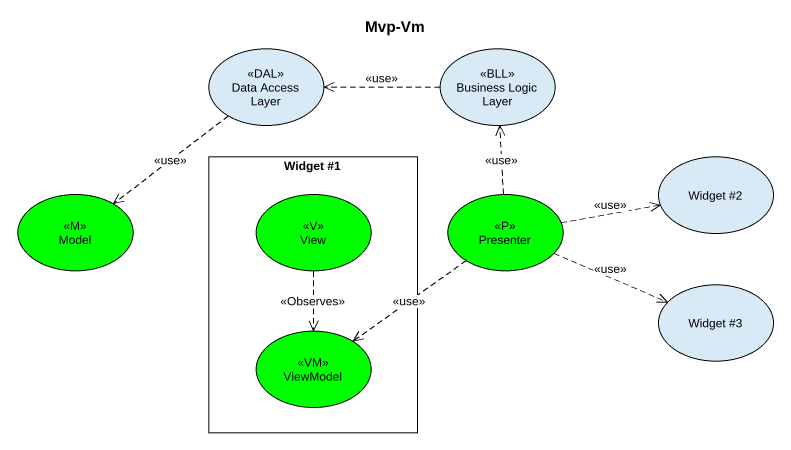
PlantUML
@startuml
title Mvp-Vm
usecase "Data Access Layer" as Data_Access_Layer <<DAL>>
usecase "Business Logic Layer" as Business_Logic_Layer <<BLL>>
usecase Model <<M>> #00FF00
rectangle "Widget #1" as Widget_1 {
  usecase View <<V>> #00FF00
  usecase ViewModel <<VM>> #00FF00
}
usecase Presenter <<P>> #00FF00
usecase "Widget #2" as Widget_2
usecase "Widget #3" as Widget_3
Data_Access_Layer ..> Model : <<use>>
Business_Logic_Layer .left.> Data_Access_Layer : <<use>>
View ..> ViewModel : <<Observes>>
Presenter .up.> Business_Logic_Layer : <<use>>
Presenter .right.> Widget_2 : <<use>>
Presenter .right.> Widget_3 : <<use>>
Presenter ..> ViewModel : <<use>>
@enduml
